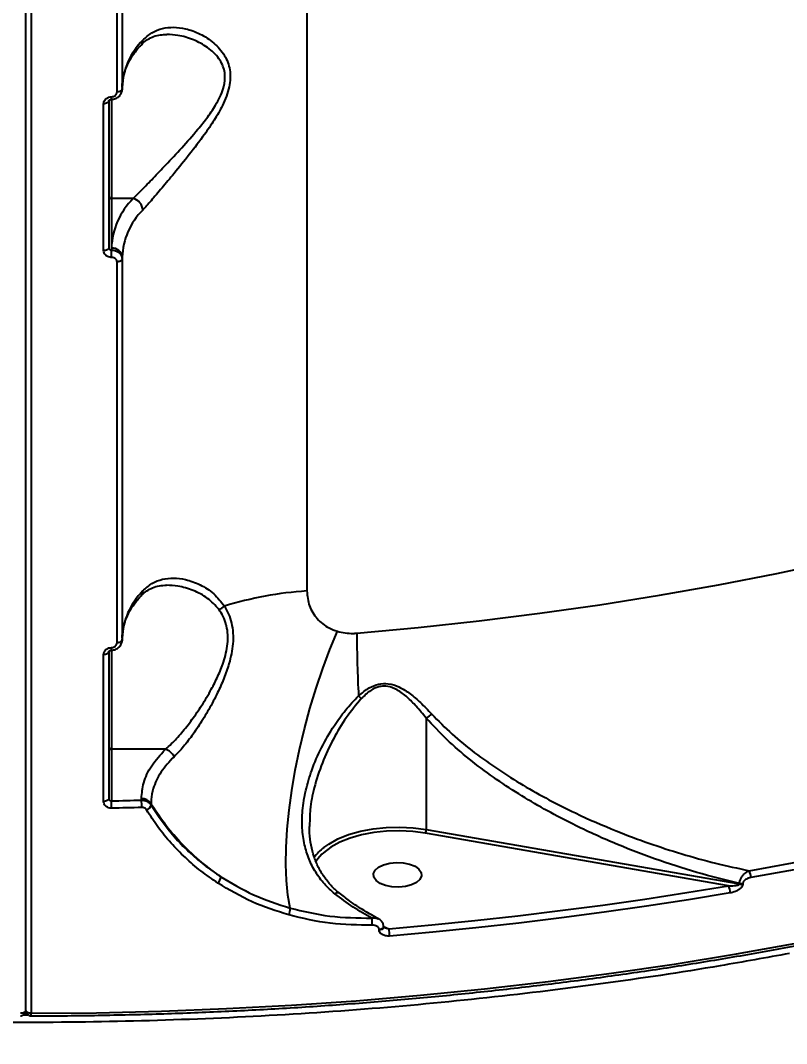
# Model space of a CAD drawing. Header units: millimetres. Extents: x -4153 to 4002, y -5023 to 3197.
# Drawn here: x -1168.7 to -1025.5, y -1268.1 to -1077 of the extents above; entities that cross this region are included whole.
import ezdxf

# ---------------------------------------------------------------- set-up
doc = ezdxf.new("R2010")
doc.units = ezdxf.units.MM
for name, color, linetype in [('DIKOM_ОБЪЕКТ', 7, 'Continuous'), ('DIKOM_РАЗМЕР_ЗОНА', 7, 'Continuous'), ('DIKOM_РАЗМЕР_ОБЪЕКТА', 7, 'Continuous')]:
    doc.layers.add(name, color=color, linetype=linetype)
doc.styles.add('style1', font='arialbd.ttf', dxfattribs={"width": 0.8})
doc.dimstyles.new('1-50', dxfattribs={"dimtxt": 300, "dimasz": 200, "dimexe": 100, "dimexo": 0, "dimgap": 100, "dimtad": 1, "dimtxsty": 'style1', "dimcen": 200, "dimclrd": 7, "dimclre": 7, "dimclrt": 7, "dimadec": 1, "dimazin": 2, "dimtfac": 1, "dimtmove": 0, "dimatfit": 2, "dimfxl": 0, "dimlwd": 25, "dimlwe": 18, "dimarcsym": 0})

# ---------------------------------------------------------------- blocks, each defined once
blk = doc.blocks.new('*D9')
at = {"layer": 'Defpoints', "color": 0, "transparency": 16777216}
for p in [(2370.19, 1747.32), (-2106.31, -2974.61), (1195.51, -2974.61)]:
    blk.add_point(p, dxfattribs=at)
at = {"layer": 'DIKOM_РАЗМЕР_ОБЪЕКТА', "color": 7, "lineweight": 18, "transparency": 16777216}
for p, q in [((2370.19, 1747.32), (-2206.31, 1747.32)), ((1195.51, -2974.61), (-2206.31, -2974.61))]:
    blk.add_line(p, q, dxfattribs=at)
at = {"layer": 'DIKOM_РАЗМЕР_ОБЪЕКТА', "color": 7, "lineweight": 25, "transparency": 16777216}
blk.add_line((-2106.31, 1547.32), (-2106.31, -2774.61), dxfattribs=at)
at = {"layer": 'DIKOM_РАЗМЕР_ОБЪЕКТА', "color": 7, "transparency": 16777216}
for points in [[(-2139.64, 1547.32), (-2072.98, 1547.32), (-2106.31, 1747.32)], [(-2139.64, -2774.61), (-2072.98, -2774.61), (-2106.31, -2974.61)]]:
    blk.add_solid(points, dxfattribs=at)
at = {"layer": 'DIKOM_РАЗМЕР_ОБЪЕКТА', "color": 7, "transparency": 16777216, "insert": (-2359.48, -612.26), "char_height": 300, "attachment_point": 5, "rotation": 90, "style": 'style1'}
blk.add_mtext('{\\fArial|b0|i0|c204|p34;4700}', dxfattribs=at)
blk = doc.blocks.new('*D10')
at = {"layer": 'Defpoints', "color": 0, "transparency": 16777216}
for p in [(4001.69, -909.96), (-3216.31, -1859.46), (4001.69, -4923)]:
    blk.add_point(p, dxfattribs=at)
at = {"layer": 'DIKOM_РАЗМЕР_ЗОНА', "color": 7, "lineweight": 18, "transparency": 16777216}
for p, q in [((4001.69, -909.96), (4001.69, -5023)), ((-3216.31, -1859.46), (-3216.31, -5023))]:
    blk.add_line(p, q, dxfattribs=at)
at = {"layer": 'DIKOM_РАЗМЕР_ЗОНА', "color": 7, "lineweight": 25, "transparency": 16777216}
blk.add_line((-3016.31, -4923), (3801.69, -4923), dxfattribs=at)
at = {"layer": 'DIKOM_РАЗМЕР_ЗОНА', "color": 7, "transparency": 16777216}
for points in [[(-3016.31, -4889.67), (-3016.31, -4956.33), (-3216.31, -4923)], [(3801.69, -4889.67), (3801.69, -4956.33), (4001.69, -4923)]]:
    blk.add_solid(points, dxfattribs=at)
at = {"layer": 'DIKOM_РАЗМЕР_ЗОНА', "color": 7, "transparency": 16777216, "insert": (392.69, -4669.83), "char_height": 300, "attachment_point": 5, "style": 'style1'}
blk.add_mtext('{\\fArial|b0|i0|c204|p34;7200}', dxfattribs=at)
blk = doc.blocks.new('*D11')
at = {"layer": 'Defpoints', "color": 0, "transparency": 16777216}
for p in [(2631.36, 3197.31), (-3702.81, -4429.79), (2071.05, -4429.79)]:
    blk.add_point(p, dxfattribs=at)
at = {"layer": 'DIKOM_РАЗМЕР_ЗОНА', "color": 7, "lineweight": 18, "transparency": 16777216}
for p, q in [((2631.36, 3197.31), (-3802.81, 3197.31)), ((2071.05, -4429.79), (-3802.81, -4429.79))]:
    blk.add_line(p, q, dxfattribs=at)
at = {"layer": 'DIKOM_РАЗМЕР_ЗОНА', "color": 7, "lineweight": 25, "transparency": 16777216}
blk.add_line((-3702.81, 2997.31), (-3702.81, -4229.79), dxfattribs=at)
at = {"layer": 'DIKOM_РАЗМЕР_ЗОНА', "color": 7, "transparency": 16777216}
for points in [[(-3736.14, 2997.31), (-3669.48, 2997.31), (-3702.81, 3197.31)], [(-3736.14, -4229.79), (-3669.48, -4229.79), (-3702.81, -4429.79)]]:
    blk.add_solid(points, dxfattribs=at)
at = {"layer": 'DIKOM_РАЗМЕР_ЗОНА', "color": 7, "transparency": 16777216, "insert": (-3955.98, -616.24), "char_height": 300, "attachment_point": 5, "rotation": 90, "style": 'style1'}
blk.add_mtext('{\\fArial|b0|i0|c204|p34;7600}', dxfattribs=at)
blk = doc.blocks.new('*D12')
at = {"layer": 'Defpoints', "color": 0, "transparency": 16777216}
for p in [(-1688.31, 690.56), (2486.69, 690.56), (-1688.31, -3442.2)]:
    blk.add_point(p, dxfattribs=at)
at = {"layer": 'DIKOM_РАЗМЕР_ОБЪЕКТА', "color": 7, "lineweight": 18, "transparency": 16777216}
for p, q in [((-1688.31, 690.56), (-1688.31, -3542.2)), ((2486.69, 690.56), (2486.69, -3542.2))]:
    blk.add_line(p, q, dxfattribs=at)
at = {"layer": 'DIKOM_РАЗМЕР_ОБЪЕКТА', "color": 7, "lineweight": 25, "transparency": 16777216}
blk.add_line((2286.69, -3442.2), (-1488.31, -3442.2), dxfattribs=at)
at = {"layer": 'DIKOM_РАЗМЕР_ОБЪЕКТА', "color": 7, "transparency": 16777216}
for points in [[(-1488.31, -3408.87), (-1488.31, -3475.54), (-1688.31, -3442.2)], [(2286.69, -3408.87), (2286.69, -3475.54), (2486.69, -3442.2)]]:
    blk.add_solid(points, dxfattribs=at)
at = {"layer": 'DIKOM_РАЗМЕР_ОБЪЕКТА', "color": 7, "transparency": 16777216, "insert": (399.19, -3189.03), "char_height": 300, "attachment_point": 5, "style": 'style1'}
blk.add_mtext('{\\fArial|b0|i0|c204|p34;4175}', dxfattribs=at)

msp = doc.modelspace()

# ---------------------------------------------------------------- linework, layer by layer
at = {"layer": 'DIKOM_ОБЪЕКТ', "color": 7, "linetype": 'Continuous'}
for p, q in [((-1167.675, -1261.907), (-1167.675, -847.038)), ((-1166.673, -847.553), (-1166.673, -1262.422)), ((-1115.173, -883.545), (-1115.173, -1183.554)), ((-1150.634, -1090.382), (-1150.634, -1019.238)), ((-1149.675, -1018.723), (-1149.675, -1089.868)), ((-1153.14, -1120.003), (-1153.14, -1092.574)), ((-1152.175, -1092.059), (-1152.175, -1119.489)), ((-1151.675, -1091.714), (-1151.675, -1110.261)), ((-1147.625, -1110.261), (-1151.675, -1110.261)), ((-1151.675, -1110.261), (-1151.675, -1119.529)), ((-1151.675, -1119.529), (-1151.675, -1119.889)), ((-1149.675, -1121.243), (-1149.675, -1121.583)), ((-1150.634, -1193.242), (-1150.634, -1122.098)), ((-1149.675, -1121.583), (-1149.675, -1192.728)), ((-1153.14, -1222.863), (-1153.14, -1195.434)), ((-1152.175, -1194.919), (-1152.175, -1222.349)), ((-1151.675, -1194.574), (-1151.675, -1213.121)), ((-1092.863, -1207.311), (-1092.863, -1228.096)), ((-1141.573, -1213.121), (-1151.675, -1213.121)), ((-1151.675, -1213.121), (-1151.675, -1222.749)), ((-1146.062, -1222.619), (-1146.062, -1222.311)), ((-1144.278, -1223.251), (-1144.278, -1223.535)), ((-1114.643, -1227.301), (-1114.651, -1227.542)), ((-1092.863, -1228.096), (-1034.333, -1238.263)), ((-1036.374, -1238.609), (-1093.025, -1228.768)), ((-1034.333, -1238.263), (-1034.333, -1238.159)), ((-1033.695, -1238.159), (-1033.695, -1238.264)), ((-1101.656, -1246.876), (-1101.656, -1246.801)), ((-1100.844, -1246.206), (-1099.862, -1246.633)), ((-1168.095, -1262.708), (-1167.269, -1262.708))]:
    msp.add_line(p, q, dxfattribs=at)
at = {"layer": 'DIKOM_ОБЪЕКТ', "color": 7, "linetype": 'Continuous', "flags": 128}
for points in [[(-1149.675, -1089.868), (-1149.693, -1089.966), (-1149.747, -1090.06), (-1149.835, -1090.147), (-1149.954, -1090.225), (-1150.099, -1090.289), (-1150.264, -1090.337), (-1150.445, -1090.369), (-1150.634, -1090.382)], [(-1152.175, -1092.059), (-1152.193, -1092.157), (-1152.248, -1092.252), (-1152.337, -1092.34), (-1152.456, -1092.417), (-1152.602, -1092.481), (-1152.769, -1092.53), (-1152.95, -1092.561), (-1153.14, -1092.574)], [(-1152.175, -1119.489), (-1152.193, -1119.587), (-1152.248, -1119.682), (-1152.337, -1119.769), (-1152.456, -1119.846), (-1152.602, -1119.91), (-1152.769, -1119.959), (-1152.95, -1119.99), (-1153.14, -1120.003)], [(-1149.675, -1121.583), (-1149.693, -1121.681), (-1149.747, -1121.775), (-1149.835, -1121.863), (-1149.954, -1121.94), (-1150.099, -1122.004), (-1150.264, -1122.053), (-1150.445, -1122.084), (-1150.634, -1122.098)], [(-1105.828, -1191.44), (-1094.36, -1190.378), (-1082.96, -1189.136), (-1071.639, -1187.717), (-1060.408, -1186.119), (-1049.277, -1184.347), (-1038.255, -1182.4), (-1027.354, -1180.281), (-1016.584, -1177.992)], [(-1118.291, -1242.775), (-1118.706, -1240.345), (-1118.969, -1237.629), (-1119.079, -1234.655), (-1119.033, -1231.452), (-1118.833, -1228.052), (-1118.48, -1224.487), (-1117.978, -1220.794), (-1117.332, -1217.009), (-1116.548, -1213.168), (-1115.634, -1209.311), (-1114.599, -1205.475), (-1113.454, -1201.697), (-1112.208, -1198.016), (-1110.876, -1194.468), (-1109.469, -1191.087)], [(-1149.675, -1192.728), (-1149.693, -1192.826), (-1149.747, -1192.92), (-1149.835, -1193.008), (-1149.954, -1193.085), (-1150.099, -1193.149), (-1150.264, -1193.198), (-1150.445, -1193.229), (-1150.634, -1193.242)], [(-1152.175, -1194.919), (-1152.193, -1195.018), (-1152.248, -1195.112), (-1152.337, -1195.2), (-1152.456, -1195.277), (-1152.602, -1195.341), (-1152.769, -1195.39), (-1152.95, -1195.421), (-1153.14, -1195.434)], [(-1152.175, -1222.349), (-1152.193, -1222.447), (-1152.248, -1222.541), (-1152.337, -1222.629), (-1152.456, -1222.706), (-1152.602, -1222.77), (-1152.769, -1222.819), (-1152.95, -1222.85), (-1153.14, -1222.863)], [(-1151.675, -1222.749), (-1150.973, -1222.735), (-1150.272, -1222.72), (-1149.57, -1222.705), (-1148.868, -1222.689), (-1148.167, -1222.672), (-1147.465, -1222.655), (-1146.764, -1222.637), (-1146.062, -1222.619)], [(-1032.52, -1235.791), (-1024.405, -1234.319), (-1016.35, -1232.762), (-1008.36, -1231.119), (-1000.436, -1229.393), (-992.583, -1227.583), (-984.804, -1225.69), (-977.102, -1223.716), (-969.48, -1221.66)], [(-1146.01, -1223.991), (-1146.713, -1224.009), (-1147.417, -1224.027), (-1148.12, -1224.044), (-1148.823, -1224.061), (-1149.527, -1224.077), (-1150.23, -1224.092), (-1150.933, -1224.107), (-1151.637, -1224.121)], [(-969.042, -1222.936), (-976.681, -1224.996), (-984.4, -1226.975), (-992.196, -1228.871), (-1000.066, -1230.685), (-1008.007, -1232.416), (-1016.016, -1234.062), (-1024.088, -1235.623), (-1032.221, -1237.098)], [(-1093.025, -1228.768), (-1095.393, -1228.452), (-1097.827, -1228.325), (-1100.27, -1228.391), (-1102.666, -1228.648), (-1104.957, -1229.089), (-1107.09, -1229.706), (-1109.016, -1230.483), (-1110.689, -1231.402), (-1112.071, -1232.442), (-1112.367, -1232.718)], [(-1112.017, -1231.477), (-1111.08, -1230.813), (-1109.355, -1229.865), (-1107.368, -1229.064), (-1105.168, -1228.428), (-1102.806, -1227.972), (-1100.335, -1227.707), (-1097.816, -1227.639), (-1095.305, -1227.77), (-1092.863, -1228.096)], [(-1112.367, -1232.718), (-1113.129, -1233.578), (-1113.541, -1234.196)], [(-1100.466, -1238.57), (-1101.473, -1238.162), (-1102.215, -1237.625), (-1102.634, -1237.002), (-1102.695, -1236.343), (-1102.393, -1235.702), (-1101.753, -1235.13), (-1100.826, -1234.675), (-1099.688, -1234.373), (-1098.43, -1234.248), (-1097.155, -1234.311), (-1095.966, -1234.556), (-1094.959, -1234.964), (-1094.216, -1235.501), (-1093.797, -1236.124), (-1093.736, -1236.783), (-1094.038, -1237.424), (-1094.679, -1237.996), (-1095.606, -1238.451), (-1096.744, -1238.753), (-1098.002, -1238.878), (-1099.277, -1238.815), (-1100.466, -1238.57)], [(-1099.862, -1246.633), (-1091.803, -1245.911), (-1083.774, -1245.108), (-1075.776, -1244.224), (-1067.814, -1243.26), (-1059.889, -1242.216), (-1052.006, -1241.093), (-1044.167, -1239.89), (-1036.374, -1238.609)], [(-1036.061, -1239.955), (-1043.872, -1241.24), (-1051.73, -1242.445), (-1059.632, -1243.571), (-1067.575, -1244.617), (-1075.557, -1245.584), (-1083.574, -1246.47), (-1091.622, -1247.275), (-1099.7, -1247.999)], [(-1100.813, -1246.294), (-1100.85, -1246.431), (-1100.964, -1246.565), (-1101.147, -1246.677), (-1101.384, -1246.758), (-1101.656, -1246.801)], [(-1100.813, -1246.367), (-1100.85, -1246.506), (-1100.964, -1246.64), (-1101.147, -1246.752), (-1101.384, -1246.833), (-1101.656, -1246.876)], [(-1100.813, -1246.353), (-1100.813, -1246.36), (-1100.813, -1246.367)], [(-1166.673, -1262.422), (-1154.485, -1262.316), (-1142.309, -1262.028), (-1130.154, -1261.558), (-1118.031, -1260.906), (-1105.95, -1260.074), (-1093.92, -1259.061), (-1081.953, -1257.869), (-1070.058, -1256.499), (-1058.245, -1254.951), (-1046.524, -1253.228), (-1034.906, -1251.33), (-1023.399, -1249.259)], [(-1167.675, -1261.907), (-1167.694, -1262.008), (-1167.751, -1262.104), (-1167.844, -1262.193), (-1167.969, -1262.272), (-1168.121, -1262.336), (-1168.294, -1262.383), (-1168.482, -1262.412), (-1168.678, -1262.422)], [(-1166.673, -1262.422), (-1166.868, -1262.412), (-1167.056, -1262.383), (-1167.229, -1262.336), (-1167.381, -1262.272), (-1167.506, -1262.193), (-1167.599, -1262.104), (-1167.656, -1262.008), (-1167.675, -1261.907)]]:
    msp.add_lwpolyline(points, dxfattribs=at)
at = {"layer": 'DIKOM_ОБЪЕКТ', "color": 7, "linetype": 'Continuous'}
for centre, radius, start, end in [((-1136.562, -1090.003), 13.122, 134.85877, 177.92754), ((-1147.132, -1080.736), 1.315, 318.29289, 1.52408), ((-1154.125, -1091.409), 2.492, 352.24313, 3.42304), ((-1151.708, -1109.793), 0.469, 184.75974, 274.01967), ((-1137.906, -1120.027), 13.779, 134.8599, 177.92628), ((-1148.187, -1112.568), 2.375, 3.65866, 76.29134), ((-1136.562, -1121.718), 13.122, 134.85899, 177.92732), ((-1151.542, -1121.398), 1.874, 4.73325, 94.06473), ((-1174.53, -1121.215), 22.893, 359.88508, 3.32042), ((-1136.561, -1192.863), 13.123, 134.86001, 177.92687), ((-1147.132, -1183.596), 1.315, 318.293, 1.52881), ((-1110.711, -1250.932), 67.526, 93.78883, 107.11382), ((-1132.49, -1184.173), 2.93, 287.13871, 310.64931), ((-877.833, -1191.004), 227.995, 180.10937, 183.05355), ((-1154.125, -1194.269), 2.492, 352.24313, 3.42304), ((-1080.514, -1178.416), 35.161, 224.70535, 225.88284), ((-1151.708, -1212.653), 0.469, 184.75974, 274.01967), ((-1142.3, -1215.542), 2.528, 23.81323, 73.29388), ((-1174.53, -1224.075), 22.893, 359.88508, 3.32042), ((-1146.005, -1224.366), 2.055, 32.85046, 91.60154), ((-1163.061, -1223.947), 17.051, 359.85375, 4.4669), ((-1145.537, -1223.205), 1.302, 288.85991, 345.31491), ((-1094.274, -1228.111), 1.411, 332.25693, 0.61942), ((-1106.957, -1238.098), 8.333, 127.391, 145.08506), ((-1035.166, -1237.084), 2.946, 359.73495, 26.0389), ((-1133.119, -1236.773), 1.894, 315.09743, 355.18914), ((-1038.973, -1239.923), 2.912, 359.36867, 26.82945), ((-1034.014, -1236.285), 1.901, 260.32139, 279.65722), ((-1034.014, -1236.39), 1.901, 260.32139, 279.65722), ((-1120.993, -1242.913), 2.705, 334.69549, 2.92825), ((-1107.751, -1245.603), 4.802, 355.46143, 11.41177), ((-1105.17, -1247.955), 5.47, 359.54186, 13.98113), ((-1168.675, -1261.907), 1, 269.92957, 286.56023), ((-1168.675, -1261.907), 1, 286.56023, 0), ((-1166.675, -1261.907), 1, 180, 270.07043), ((-1169.004, -1262.659), 2.343, 353.91728, 5.80109)]:
    msp.add_arc(centre, radius, start, end, dxfattribs=at)
for points, knots in [([(-1145.817, -1080.701), (-1145.262, -1080.194), (-1144.151, -1079.179), (-1142.174, -1078.434), (-1140.052, -1078.203), (-1137.676, -1078.51), (-1135.095, -1079.424), (-1132.537, -1081.079), (-1130.502, -1083.323), (-1129.549, -1085.717), (-1129.432, -1087.779), (-1129.644, -1089.45), (-1130.166, -1091.179), (-1131.088, -1093.28), (-1132.466, -1095.676), (-1134.567, -1098.737), (-1137.121, -1102.089), (-1139.839, -1105.428), (-1142.247, -1108.322), (-1144.235, -1110.658), (-1145.319, -1111.862), (-1145.817, -1112.416)], [0, 0, 0, 0, 0.0554749, 0.1110231, 0.166498, 0.2220067, 0.2900252, 0.3579634, 0.4226755, 0.4774083, 0.505248, 0.5330953, 0.5627102, 0.5923752, 0.6404304, 0.6885814, 0.7603271, 0.8320616, 0.8909998, 0.9498682, 1, 1, 1, 1]), ([(-1147.625, -1110.261), (-1147.1, -1109.743), (-1145.964, -1108.622), (-1143.884, -1106.473), (-1141.371, -1103.844), (-1138.525, -1100.798), (-1135.852, -1097.785), (-1133.636, -1095.001), (-1132.185, -1092.858), (-1131.201, -1090.948), (-1130.546, -1089.116), (-1130.402, -1087.595), (-1130.594, -1086.255), (-1130.92, -1085.24), (-1131.866, -1083.621), (-1133.702, -1081.932), (-1136.38, -1080.529), (-1139.006, -1079.744), (-1140.647, -1079.667), (-1141.344, -1079.634)], [0, 0, 0, 0, 0.06143, 0.1331441, 0.2068022, 0.2939326, 0.383353, 0.4406186, 0.4990508, 0.533041, 0.5679415, 0.6178983, 0.6312062, 0.6623755, 0.6945866, 0.7715352, 0.853517, 0.9377497, 1, 1, 1, 1]), ([(-1146.144, -1081.642), (-1146.047, -1081.527), (-1145.671, -1081.081), (-1144.899, -1080.53), (-1143.792, -1079.972), (-1142.605, -1079.655), (-1141.731, -1079.647), (-1141.347, -1079.644)], [0, 0, 0, 0, 0.0752402, 0.2906279, 0.5342431, 0.7957321, 1, 1, 1, 1]), ([(-1149.675, -1089.528), (-1149.668, -1089.258), (-1149.646, -1088.423), (-1149.382, -1087.025), (-1148.764, -1085.34), (-1147.833, -1083.684), (-1146.903, -1082.446), (-1146.29, -1081.766), (-1146.153, -1081.614)], [0, 0, 0, 0, 0.1027342, 0.318197, 0.5309276, 0.7384703, 0.9415095, 1, 1, 1, 1]), ([(-1151.656, -1091.731), (-1151.598, -1091.733), (-1151.284, -1091.748), (-1150.714, -1091.554), (-1150.105, -1091.102), (-1149.758, -1090.489), (-1149.632, -1089.997), (-1149.693, -1089.744), (-1149.703, -1089.7)], [0, 0, 0, 0, 0.0538781, 0.2916853, 0.5388104, 0.751443, 0.9573284, 1, 1, 1, 1]), ([(-1151.637, -1091.26), (-1151.524, -1091.248), (-1151.299, -1091.225), (-1150.998, -1091.071), (-1150.772, -1090.848), (-1150.652, -1090.605), (-1150.639, -1090.445), (-1150.634, -1090.382)], [0, 0, 0, 0, 0.2150806, 0.4301907, 0.6449461, 0.8594262, 1, 1, 1, 1]), ([(-1153.14, -1092.574), (-1153.133, -1092.479), (-1153.115, -1092.24), (-1152.935, -1091.875), (-1152.595, -1091.543), (-1152.144, -1091.312), (-1151.806, -1091.277), (-1151.637, -1091.26)], [0, 0, 0, 0, 0.1406386, 0.3551136, 0.5698604, 0.7848429, 1, 1, 1, 1]), ([(-1152.162, -1092.033), (-1152.163, -1092.016), (-1152.164, -1091.987), (-1152.077, -1091.886), (-1151.955, -1091.808), (-1151.801, -1091.756), (-1151.651, -1091.74), (-1151.566, -1091.749), (-1151.535, -1091.753)], [0, 0, 0, 0, 0.2755795, 0.4590685, 0.609546, 0.7622262, 0.9132357, 1, 1, 1, 1]), ([(-1166.674, -1262.907), (-1164.653, -1262.9), (-1158.794, -1262.88), (-1149.099, -1262.722), (-1137.6, -1262.379), (-1126.124, -1261.872), (-1114.679, -1261.204), (-1103.274, -1260.374), (-1091.917, -1259.383), (-1080.617, -1258.232), (-1069.383, -1256.921), (-1058.222, -1255.452), (-1047.143, -1253.826), (-1036.156, -1252.044), (-1025.266, -1250.107), (-1014.484, -1248.016), (-1003.817, -1245.775), (-993.273, -1243.382), (-982.86, -1240.842), (-972.585, -1238.155), (-962.458, -1235.324), (-952.484, -1232.35), (-942.672, -1229.237), (-933.029, -1225.986), (-923.562, -1222.599), (-914.279, -1219.079), (-905.185, -1215.429), (-896.289, -1211.652), (-887.597, -1207.749), (-879.115, -1203.725), (-870.85, -1199.582), (-862.808, -1195.324), (-854.995, -1190.952), (-847.417, -1186.471), (-840.08, -1181.884), (-832.988, -1177.195), (-826.149, -1172.406), (-819.566, -1167.521), (-813.245, -1162.545), (-807.191, -1157.479), (-801.408, -1152.33), (-795.901, -1147.1), (-790.673, -1141.793), (-785.73, -1136.414), (-781.074, -1130.965), (-776.71, -1125.453), (-772.64, -1119.88), (-768.87, -1114.251), (-765.395, -1108.571), (-762.242, -1102.841), (-759.904, -1098.223), (-758.727, -1095.502), (-758.388, -1094.719)], [0, 0, 0, 0, 0.0107552, 0.0311878, 0.0516215, 0.0720552, 0.0924884, 0.1129222, 0.1333561, 0.15379, 0.1742241, 0.1946587, 0.215093, 0.2355279, 0.2559631, 0.2763984, 0.2968343, 0.3172703, 0.3377071, 0.358144, 0.3785814, 0.3990192, 0.4194577, 0.4398966, 0.4603357, 0.4807758, 0.5012164, 0.5216576, 0.5420996, 0.5625417, 0.5829848, 0.6034285, 0.6238725, 0.6443172, 0.664762, 0.6852075, 0.705653, 0.7260988, 0.7465444, 0.7669897, 0.7874344, 0.8078782, 0.8283208, 0.8487617, 0.8692001, 0.8896363, 0.9100693, 0.9304984, 0.9509232, 0.9713434, 0.9917579, 1, 1, 1, 1]), ([(-1024.968, -1251.267), (-1029.289, -1252.046), (-1040.931, -1254.146), (-1060.238, -1257.046), (-1082.901, -1259.797), (-1106.053, -1261.911), (-1129.623, -1263.363), (-1153.541, -1264.13), (-1177.279, -1264.195), (-1200.76, -1263.574), (-1223.914, -1262.299), (-1247.119, -1260.348), (-1270.294, -1257.7), (-1293.356, -1254.346), (-1315.798, -1250.36), (-1337.556, -1245.772), (-1358.585, -1240.621), (-1379.229, -1234.824), (-1399.395, -1228.375), (-1419.001, -1221.278), (-1437.616, -1213.691), (-1455.199, -1205.652), (-1471.733, -1197.206), (-1487.487, -1188.217), (-1502.371, -1178.693), (-1516.311, -1168.654), (-1529.001, -1158.321), (-1540.426, -1147.737), (-1550.597, -1136.949), (-1559.698, -1125.782), (-1567.578, -1114.252), (-1573.594, -1103.887), (-1576.395, -1097.346), (-1577.476, -1094.824)], [0, 0, 0, 0, 0.0192582, 0.0518831, 0.0845332, 0.117158, 0.1507303, 0.1843303, 0.2179029, 0.2505276, 0.2831773, 0.3158024, 0.3493748, 0.3829745, 0.4165472, 0.449172, 0.4818217, 0.5144468, 0.5480193, 0.5816191, 0.6151914, 0.6478161, 0.6804664, 0.7130911, 0.7466635, 0.7802634, 0.8138358, 0.8464606, 0.8791105, 0.9117353, 0.9453077, 0.9789074, 1, 1, 1, 1]), ([(-1152.175, -1119.489), (-1152.17, -1119.536), (-1152.159, -1119.632), (-1152.072, -1119.756), (-1151.945, -1119.846), (-1151.805, -1119.889), (-1151.712, -1119.889), (-1151.675, -1119.889)], [0, 0, 0, 0, 0.21395749, 0.42816397, 0.6428885, 0.85808162, 1, 1, 1, 1]), ([(-1151.637, -1121.261), (-1151.748, -1121.257), (-1152.028, -1121.246), (-1152.45, -1121.1), (-1152.831, -1120.816), (-1153.091, -1120.436), (-1153.124, -1120.147), (-1153.14, -1120.003)], [0, 0, 0, 0, 0.141914, 0.3567264, 0.5713345, 0.7857422, 1, 1, 1, 1]), ([(-1151.675, -1119.889), (-1151.527, -1119.896), (-1151.155, -1119.913), (-1150.593, -1120.113), (-1150.086, -1120.496), (-1149.741, -1121.006), (-1149.697, -1121.391), (-1149.675, -1121.583)], [0, 0, 0, 0, 0.1417407, 0.3564051, 0.5709447, 0.7854495, 1, 1, 1, 1]), ([(-1150.634, -1122.098), (-1150.646, -1122.001), (-1150.668, -1121.809), (-1150.84, -1121.556), (-1151.094, -1121.367), (-1151.376, -1121.27), (-1151.563, -1121.264), (-1151.637, -1121.261)], [0, 0, 0, 0, 0.2141959, 0.4285595, 0.6431792, 0.8580707, 1, 1, 1, 1]), ([(-1146.147, -1184.494), (-1146.094, -1184.428), (-1145.769, -1184.024), (-1145.061, -1183.501), (-1143.983, -1182.903), (-1142.763, -1182.54), (-1141.834, -1182.507), (-1141.386, -1182.491)], [0, 0, 0, 0, 0.0416987, 0.2553981, 0.4971376, 0.7575409, 1, 1, 1, 1]), ([(-1145.817, -1183.561), (-1145.262, -1183.054), (-1144.151, -1182.039), (-1142.174, -1181.293), (-1140.052, -1181.064), (-1137.673, -1181.367), (-1135.107, -1182.295), (-1132.511, -1183.887), (-1131.21, -1185.579), (-1130.582, -1186.396)], [0, 0, 0, 0, 0.1316545, 0.2634846, 0.3951372, 0.5268735, 0.6882977, 0.849534, 1, 1, 1, 1]), ([(-1131.627, -1186.973), (-1132.291, -1186.251), (-1133.687, -1184.734), (-1136.398, -1183.388), (-1139.035, -1182.599), (-1140.681, -1182.524), (-1141.395, -1182.492)], [0, 0, 0, 0, 0.2469053, 0.5188373, 0.7911536, 1, 1, 1, 1]), ([(-1149.675, -1192.388), (-1149.668, -1192.118), (-1149.646, -1191.283), (-1149.382, -1189.885), (-1148.764, -1188.2), (-1147.833, -1186.544), (-1146.903, -1185.306), (-1146.29, -1184.627), (-1146.153, -1184.475)], [0, 0, 0, 0, 0.1027348, 0.3181928, 0.5309305, 0.7384743, 0.9415092, 1, 1, 1, 1]), ([(-1115.173, -1183.554), (-1115.076, -1184.501), (-1114.884, -1186.378), (-1113.368, -1188.797), (-1111.443, -1190.372), (-1109.989, -1190.899), (-1109.469, -1191.087)], [0, 0, 0, 0, 0.2885592, 0.5716235, 0.8470468, 1, 1, 1, 1]), ([(-1130.582, -1186.396), (-1130.31, -1186.873), (-1129.766, -1187.827), (-1129.203, -1189.522), (-1128.92, -1191.398), (-1128.947, -1193.939), (-1129.552, -1196.84), (-1130.631, -1199.904), (-1131.92, -1202.799), (-1133.48, -1205.755), (-1135.266, -1208.673), (-1137.086, -1211.261), (-1138.674, -1213.206), (-1139.624, -1214.158), (-1139.987, -1214.521)], [0, 0, 0, 0, 0.0610581, 0.122045, 0.1836236, 0.2451906, 0.3548548, 0.4369244, 0.519098, 0.6228179, 0.7265978, 0.8310899, 0.9355771, 1, 1, 1, 1]), ([(-1141.573, -1213.121), (-1141.193, -1212.779), (-1140.204, -1211.888), (-1138.544, -1210.067), (-1136.643, -1207.657), (-1134.763, -1204.922), (-1133.125, -1202.18), (-1131.755, -1199.47), (-1130.604, -1196.633), (-1129.957, -1193.976), (-1129.891, -1191.699), (-1130.063, -1190.531), (-1130.356, -1189.392), (-1130.772, -1188.278), (-1131.339, -1187.412), (-1131.627, -1186.973)], [0, 0, 0, 0, 0.0653923, 0.1703685, 0.2779425, 0.381812, 0.4884099, 0.5695622, 0.6527945, 0.7604181, 0.8151636, 0.8718875, 0.8800452, 0.9392009, 1, 1, 1, 1]), ([(-1109.469, -1191.087), (-1108.489, -1191.29), (-1107.406, -1191.513), (-1106.163, -1191.465), (-1105.942, -1191.448), (-1105.828, -1191.44)], [0, 0, 0, 0, 0.8217846, 0.9078701, 1, 1, 1, 1]), ([(-1153.14, -1195.434), (-1153.133, -1195.339), (-1153.115, -1195.1), (-1152.935, -1194.735), (-1152.595, -1194.403), (-1152.144, -1194.173), (-1151.806, -1194.138), (-1151.637, -1194.12)], [0, 0, 0, 0, 0.1405766, 0.3550624, 0.5698386, 0.784832, 1, 1, 1, 1]), ([(-1151.656, -1194.591), (-1151.598, -1194.593), (-1151.284, -1194.608), (-1150.714, -1194.414), (-1150.105, -1193.962), (-1149.758, -1193.349), (-1149.632, -1192.857), (-1149.693, -1192.604), (-1149.703, -1192.56)], [0, 0, 0, 0, 0.05387621, 0.29167282, 0.53879548, 0.75145179, 0.95728569, 1, 1, 1, 1]), ([(-1151.637, -1194.12), (-1151.524, -1194.108), (-1151.299, -1194.085), (-1150.998, -1193.931), (-1150.772, -1193.708), (-1150.652, -1193.465), (-1150.639, -1193.306), (-1150.634, -1193.242)], [0, 0, 0, 0, 0.2150747, 0.4301996, 0.6449532, 0.8594924, 1, 1, 1, 1]), ([(-1093.154, -1291.257), (-1099.338, -1291.757), (-1111.715, -1292.757), (-1130.458, -1293.672), (-1149.27, -1294.158), (-1168.374, -1294.168), (-1187.728, -1293.687), (-1207.289, -1292.692), (-1226.741, -1291.195), (-1246.671, -1289.132), (-1267.021, -1286.432), (-1287.716, -1283.043), (-1308.058, -1279.065), (-1327.951, -1274.518), (-1347.301, -1269.42), (-1366.021, -1263.788), (-1384.068, -1257.622), (-1401.429, -1250.943), (-1418.074, -1243.77), (-1433.928, -1236.137), (-1448.911, -1228.078), (-1462.969, -1219.622), (-1476.016, -1210.764), (-1487.11, -1202.415), (-1493.393, -1196.882), (-1496.041, -1194.55)], [0, 0, 0, 0, 0.0399294, 0.0799071, 0.1198843, 0.159814, 0.2013809, 0.2430022, 0.2846231, 0.3261902, 0.3719344, 0.4178237, 0.4637866, 0.5097492, 0.5556377, 0.6013814, 0.6469735, 0.69271, 0.7385203, 0.78433, 0.8300661, 0.8756579, 0.9211413, 0.9667684, 1, 1, 1, 1]), ([(-1152.162, -1194.893), (-1152.163, -1194.876), (-1152.164, -1194.847), (-1152.077, -1194.746), (-1151.955, -1194.669), (-1151.801, -1194.616), (-1151.651, -1194.6), (-1151.566, -1194.609), (-1151.535, -1194.613)], [0, 0, 0, 0, 0.275632, 0.4590085, 0.6095018, 0.7621979, 0.9132266, 1, 1, 1, 1]), ([(-1105.504, -1203.15), (-1104.866, -1202.61), (-1103.754, -1201.671), (-1101.807, -1200.855), (-1099.836, -1200.767), (-1097.794, -1201.467), (-1095.814, -1202.733), (-1093.809, -1204.467), (-1092.546, -1205.803), (-1091.863, -1206.525)], [0, 0, 0, 0, 0.1507827, 0.262521, 0.3758054, 0.5043397, 0.6598359, 0.8160183, 1, 1, 1, 1]), ([(-1092.863, -1207.311), (-1093.473, -1206.561), (-1094.588, -1205.188), (-1096.362, -1203.377), (-1098.111, -1202.046), (-1099.83, -1201.323), (-1101.042, -1201.306), (-1102.126, -1201.533), (-1103.476, -1202.176), (-1104.433, -1203.112), (-1104.991, -1203.658)], [0, 0, 0, 0, 0.1920659, 0.3511804, 0.5094891, 0.6344294, 0.7186483, 0.7420937, 0.8495976, 1, 1, 1, 1]), ([(-1109.932, -1240.124), (-1110.61, -1239.526), (-1111.983, -1238.315), (-1113.585, -1236.11), (-1114.828, -1233.649), (-1115.678, -1230.878), (-1116.094, -1227.834), (-1116.036, -1224.44), (-1115.45, -1220.814), (-1114.269, -1216.863), (-1112.487, -1212.765), (-1110.301, -1209.014), (-1107.99, -1205.747), (-1106.337, -1204.02), (-1105.504, -1203.15)], [0, 0, 0, 0, 0.0668889, 0.1355736, 0.2055399, 0.2771158, 0.3560571, 0.4367283, 0.528016, 0.6212588, 0.7279988, 0.8370981, 0.9179817, 1, 1, 1, 1]), ([(-1104.991, -1203.658), (-1105.962, -1204.822), (-1107.928, -1207.177), (-1110.308, -1211.263), (-1112.378, -1215.658), (-1113.815, -1220.1), (-1114.624, -1224.029), (-1114.637, -1226.336), (-1114.643, -1227.301)], [0, 0, 0, 0, 0.1717297, 0.3474284, 0.5328054, 0.7223101, 0.883865, 1, 1, 1, 1]), ([(-1092.861, -1207.305), (-1092.861, -1207.305), (-1092.862, -1207.306), (-1092.863, -1207.309), (-1092.863, -1207.311), (-1092.863, -1207.311)], [0, 0, 0, 0, 0.3009522, 0.6791041, 1, 1, 1, 1]), ([(-1092.861, -1207.305), (-1092.699, -1207.192), (-1092.406, -1206.987), (-1092.06, -1206.699), (-1091.894, -1206.552), (-1091.863, -1206.525)], [0, 0, 0, 0, 0.49937083, 0.90722766, 1, 1, 1, 1]), ([(-1034.333, -1238.159), (-1036.992, -1237.514), (-1042.308, -1236.224), (-1050.259, -1233.633), (-1058.155, -1230.568), (-1066.692, -1226.618), (-1074.088, -1222.497), (-1080.325, -1218.38), (-1084.816, -1215.003), (-1089.086, -1211.362), (-1091.598, -1208.662), (-1092.861, -1207.305)], [0, 0, 0, 0, 0.1245787, 0.2491566, 0.3764187, 0.5036653, 0.6677215, 0.7510843, 0.8344264, 0.9167831, 1, 1, 1, 1]), ([(-1091.863, -1206.525), (-1090.612, -1207.8), (-1088.096, -1210.365), (-1083.858, -1213.792), (-1079.411, -1216.963), (-1073.196, -1220.858), (-1065.841, -1224.741), (-1057.924, -1228.2), (-1051.275, -1230.7), (-1045.095, -1232.701), (-1038.839, -1234.439), (-1034.626, -1235.341), (-1032.52, -1235.791)], [0, 0, 0, 0, 0.0803034, 0.1615655, 0.242143, 0.3227395, 0.4866045, 0.6103972, 0.7072131, 0.8040251, 0.9020135, 1, 1, 1, 1]), ([(-1146.062, -1222.311), (-1145.975, -1221.333), (-1145.79, -1219.266), (-1144.332, -1216.138), (-1142.501, -1214.136), (-1141.573, -1213.121)], [0, 0, 0, 0, 0.3069747, 0.648469, 1, 1, 1, 1]), ([(-1139.987, -1214.521), (-1140.855, -1215.456), (-1142.616, -1217.351), (-1143.853, -1220.081), (-1144.249, -1222.07), (-1144.272, -1223.002), (-1144.278, -1223.251)], [0, 0, 0, 0, 0.3414959, 0.6929884, 0.9180064, 1, 1, 1, 1]), ([(-1152.175, -1222.349), (-1152.17, -1222.396), (-1152.159, -1222.492), (-1152.072, -1222.616), (-1151.945, -1222.706), (-1151.805, -1222.749), (-1151.712, -1222.749), (-1151.675, -1222.749)], [0, 0, 0, 0, 0.2139084, 0.4281483, 0.6429338, 0.8580826, 1, 1, 1, 1]), ([(-1146.062, -1222.619), (-1146.002, -1222.62), (-1145.718, -1222.623), (-1145.22, -1222.734), (-1144.642, -1223.049), (-1144.399, -1223.373), (-1144.278, -1223.535)], [0, 0, 0, 0, 0.0819148, 0.3881136, 0.694011, 1, 1, 1, 1]), ([(-1151.637, -1224.121), (-1151.748, -1224.117), (-1152.028, -1224.106), (-1152.45, -1223.96), (-1152.831, -1223.676), (-1153.091, -1223.296), (-1153.124, -1223.008), (-1153.14, -1222.863)], [0, 0, 0, 0, 0.1419177, 0.3567357, 0.5713493, 0.7857626, 1, 1, 1, 1]), ([(-1145.116, -1224.436), (-1145.177, -1224.356), (-1145.299, -1224.196), (-1145.588, -1224.042), (-1145.838, -1223.99), (-1145.98, -1223.991), (-1146.01, -1223.991)], [0, 0, 0, 0, 0.3056923, 0.6116782, 0.9180845, 1, 1, 1, 1]), ([(-1131.778, -1238.11), (-1132.85, -1237.372), (-1134.994, -1235.898), (-1137.912, -1233.38), (-1140.603, -1230.634), (-1143.049, -1227.662), (-1144.427, -1225.511), (-1145.116, -1224.436)], [0, 0, 0, 0, 0.1978326, 0.3955018, 0.5931666, 0.7965856, 1, 1, 1, 1]), ([(-1131.232, -1236.931), (-1132.604, -1235.933), (-1135.363, -1233.925), (-1138.855, -1230.538), (-1141.887, -1226.987), (-1143.478, -1224.5), (-1144.278, -1223.251)], [0, 0, 0, 0, 0.25985, 0.5228397, 0.7602243, 1, 1, 1, 1]), ([(-1144.278, -1223.535), (-1142.917, -1225.558), (-1140.855, -1228.625), (-1137.308, -1232.223), (-1134.41, -1234.745), (-1132.282, -1236.21), (-1131.232, -1236.931)], [0, 0, 0, 0, 0.3951678, 0.5986708, 0.8021657, 1, 1, 1, 1]), ([(-1109.108, -1239.973), (-1109.131, -1239.957), (-1109.716, -1239.546), (-1110.677, -1238.55), (-1111.974, -1236.973), (-1113.034, -1235.175), (-1113.856, -1233.194), (-1114.409, -1231.037), (-1114.692, -1229.138), (-1114.683, -1227.941), (-1114.68, -1227.538)], [0, 0, 0, 0, 0.0056443, 0.1459747, 0.29002, 0.4403105, 0.5946013, 0.752797, 0.9165845, 1, 1, 1, 1]), ([(-1034.333, -1238.159), (-1034.324, -1238.05), (-1034.302, -1237.814), (-1034.16, -1237.39), (-1033.894, -1236.914), (-1033.445, -1236.381), (-1032.959, -1236.002), (-1032.622, -1235.841), (-1032.52, -1235.791)], [0, 0, 0, 0, 0.1132706, 0.2470957, 0.4203853, 0.6073881, 0.880127, 1, 1, 1, 1]), ([(-1131.232, -1236.931), (-1129.241, -1238.125), (-1125.212, -1240.54), (-1120.616, -1242.024), (-1118.291, -1242.775)], [0, 0, 0, 0, 0.4941695, 1, 1, 1, 1]), ([(-1032.221, -1237.098), (-1032.497, -1237.167), (-1032.895, -1237.266), (-1033.343, -1237.553), (-1033.561, -1237.774), (-1033.677, -1237.983), (-1033.689, -1238.105), (-1033.695, -1238.159)], [0, 0, 0, 0, 0.4370921, 0.6288458, 0.7908322, 0.906042, 1, 1, 1, 1]), ([(-1118.547, -1244.07), (-1120.869, -1243.324), (-1125.568, -1241.815), (-1129.692, -1239.354), (-1131.778, -1238.11)], [0, 0, 0, 0, 0.4941732, 1, 1, 1, 1]), ([(-1109.121, -1239.992), (-1109.179, -1239.954), (-1109.311, -1239.87), (-1109.602, -1239.948), (-1109.827, -1240.06), (-1109.916, -1240.114), (-1109.932, -1240.124)], [0, 0, 0, 0, 0.3371895, 0.7497486, 0.9540833, 1, 1, 1, 1]), ([(-1101.804, -1244.76), (-1102.68, -1244.275), (-1104.493, -1243.271), (-1106.939, -1241.65), (-1108.475, -1240.446), (-1109.107, -1239.951)], [0, 0, 0, 0, 0.3552305, 0.7350041, 1, 1, 1, 1]), ([(-1036.374, -1238.609), (-1036.008, -1238.614), (-1035.483, -1238.622), (-1034.859, -1238.538), (-1034.551, -1238.458), (-1034.392, -1238.374), (-1034.343, -1238.311), (-1034.333, -1238.281), (-1034.333, -1238.266), (-1034.333, -1238.263)], [0, 0, 0, 0, 0.5027871, 0.7219271, 0.8722019, 0.9514771, 0.9757447, 0.996156, 1, 1, 1, 1]), ([(-1033.695, -1238.264), (-1033.704, -1238.35), (-1033.724, -1238.541), (-1033.912, -1238.873), (-1034.27, -1239.233), (-1034.942, -1239.653), (-1035.578, -1239.868), (-1036.008, -1239.946), (-1036.061, -1239.955)], [0, 0, 0, 0, 0.09278145, 0.20615574, 0.36927424, 0.57240514, 0.94716402, 1, 1, 1, 1]), ([(-1103.044, -1244.653), (-1104.204, -1243.993), (-1106.536, -1242.668), (-1108.796, -1240.975), (-1109.932, -1240.124)], [0, 0, 0, 0, 0.4973266, 1, 1, 1, 1]), ([(-1118.291, -1242.775), (-1115.844, -1243.364), (-1110.887, -1244.556), (-1105.68, -1244.62), (-1103.044, -1244.653)], [0, 0, 0, 0, 0.4937342, 1, 1, 1, 1]), ([(-1102.964, -1245.983), (-1105.592, -1245.953), (-1110.912, -1245.893), (-1115.981, -1244.683), (-1118.547, -1244.07)], [0, 0, 0, 0, 0.493795, 1, 1, 1, 1]), ([(-1103.044, -1244.653), (-1102.806, -1244.617), (-1102.352, -1244.55), (-1101.986, -1244.706), (-1101.813, -1244.779)], [0, 0, 0, 0, 0.52545016, 1, 1, 1, 1]), ([(-1100.834, -1246.295), (-1100.841, -1246.126), (-1100.855, -1245.768), (-1101.138, -1245.293), (-1101.47, -1244.949), (-1101.73, -1244.829), (-1101.819, -1244.787)], [0, 0, 0, 0, 0.2601073, 0.5523411, 0.8456833, 1, 1, 1, 1]), ([(-1101.656, -1246.801), (-1101.66, -1246.746), (-1101.673, -1246.607), (-1101.797, -1246.39), (-1102.064, -1246.167), (-1102.469, -1246.005), (-1102.798, -1245.99), (-1102.964, -1245.983)], [0, 0, 0, 0, 0.1033688, 0.2624744, 0.4611771, 0.728165, 1, 1, 1, 1]), ([(-1099.7, -1247.999), (-1099.904, -1248.004), (-1100.348, -1248.015), (-1100.939, -1247.846), (-1101.366, -1247.559), (-1101.61, -1247.23), (-1101.64, -1246.994), (-1101.656, -1246.876)], [0, 0, 0, 0, 0.2267579, 0.4919681, 0.6959497, 0.8477322, 1, 1, 1, 1]), ([(-1100.665, -1246.398), (-1100.672, -1246.396), (-1100.73, -1246.378), (-1100.792, -1246.332), (-1100.832, -1246.293), (-1100.828, -1246.298), (-1100.827, -1246.3)], [0, 0, 0, 0, 0.05333987, 0.48606101, 0.84283058, 1, 1, 1, 1]), ([(-1100.665, -1246.397), (-1100.533, -1246.449), (-1100.269, -1246.553), (-1099.998, -1246.607), (-1099.862, -1246.633)], [0, 0, 0, 0, 0.4999529, 1, 1, 1, 1])]:
    msp.add_open_spline(points, degree=3, knots=knots, dxfattribs=at)

# ---------------------------------------------------------------- dimensions: what is measured, and where the dimension line sits
at = {"layer": 'DIKOM_РАЗМЕР_ЗОНА'}
dim = msp.add_linear_dim(base=(-3702.81, -4429.789), p1=(2631.356, 3197.305), p2=(2071.052, -4429.789), angle=90, text='{\\fArial|b0|i0|c204|p34;7600}', dimstyle='1-50', dxfattribs=at)
dim.commit()
dim.dimension.update_dxf_attribs({"geometry": '*D11', "text_midpoint": (-3702.81, -616.242), "dimtype": 160})
dim = msp.add_linear_dim(base=(4001.69, -4923), p1=(-3216.31, -1859.463), p2=(4001.69, -909.963), text='{\\fArial|b0|i0|c204|p34;7200}', dimstyle='1-50', dxfattribs=at)
dim.commit()
dim.dimension.update_dxf_attribs({"geometry": '*D10', "text_midpoint": (392.69, -4923), "dimtype": 160})
at = {"layer": 'DIKOM_РАЗМЕР_ОБЪЕКТА'}
dim = msp.add_linear_dim(base=(-2106.31, -2974.611), p1=(2370.191, 1747.316), p2=(1195.51, -2974.611), angle=90, text='{\\fArial|b0|i0|c204|p34;4700}', dimstyle='1-50', dxfattribs=at)
dim.commit()
dim.dimension.update_dxf_attribs({"geometry": '*D9', "text_midpoint": (-2106.31, -612.262), "dimtype": 160})
dim = msp.add_linear_dim(base=(-1688.31, -3442.202), p1=(2486.69, 690.555), p2=(-1688.31, 690.555), text='{\\fArial|b0|i0|c204|p34;<>}', dimstyle='1-50', dxfattribs=at)
dim.commit()
dim.dimension.update_dxf_attribs({"geometry": '*D12', "text_midpoint": (399.19, -3442.202), "dimtype": 160})

doc.saveas('drawing.dxf')
